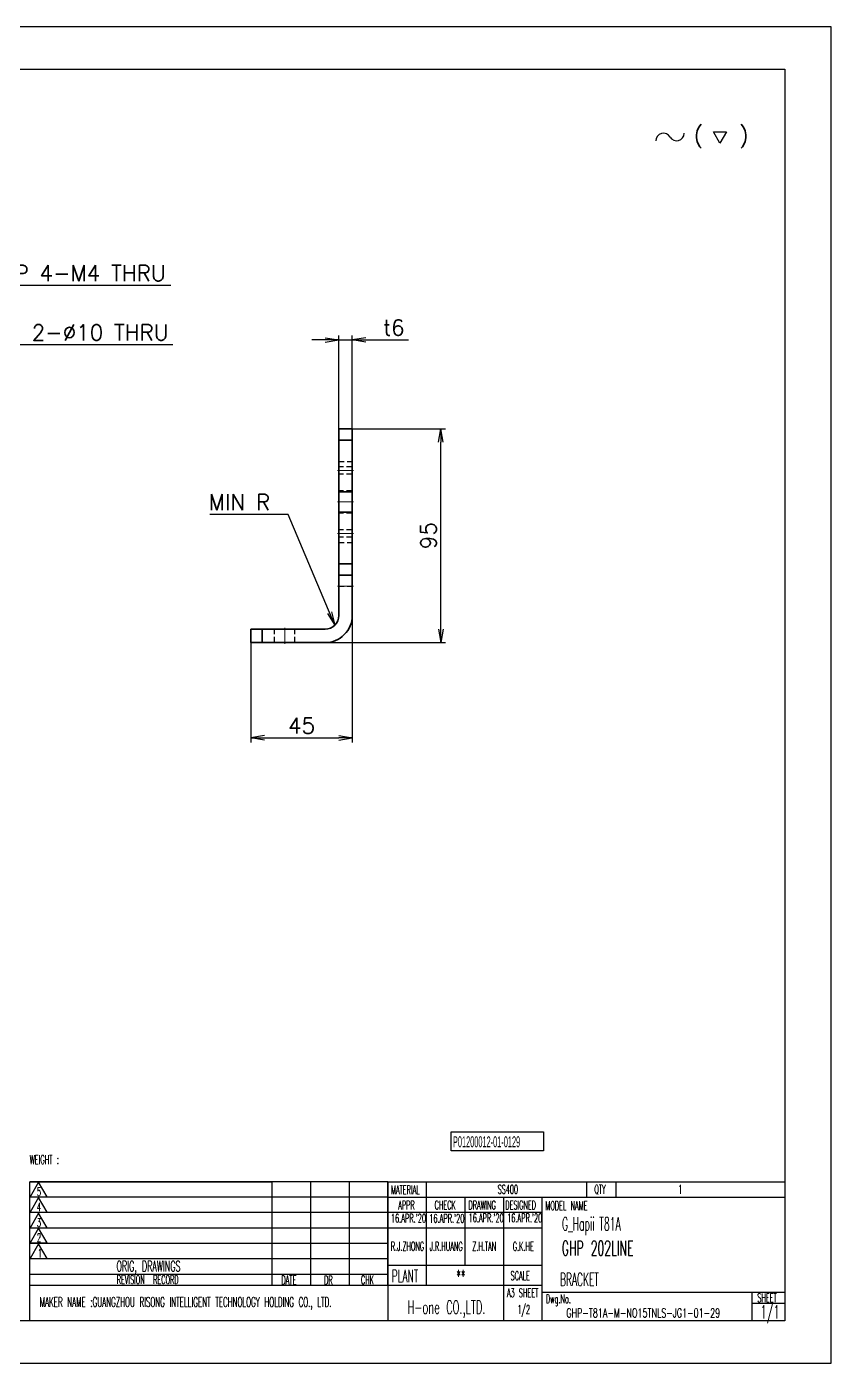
# Model space of a CAD drawing. Header units: millimetres. Extents: x -10155 to 20189, y -25550 to -22580.
# Drawn here: x 18632 to 18989, y -25548 to -24954 of the extents above; entities that cross this region are included whole.
import ezdxf
from ezdxf.enums import TextEntityAlignment as Align

# ---------------------------------------------------------------- set-up
doc = ezdxf.new("R2010")
doc.units = ezdxf.units.MM
doc.linetypes.add('CENTER-HOKUTO', pattern=[23, 20, -1, 1, -1])
doc.linetypes.add('HIDDEN-HOKUTO', pattern=[3.8, 2.5, -1.3])
doc.layers.add('AM_7', color=2, linetype='CENTER-HOKUTO', lineweight=30)
doc.layers.add('AM_HID', color=1, linetype='HIDDEN-HOKUTO', lineweight=25)
doc.layers.add('title_frame', color=7, linetype='Continuous')
doc.layers.add('word_dim', color=253, linetype='Continuous')
doc.styles.add('MX_NOTE_STANDARD', font='txt.shx', dxfattribs={"bigfont": 'bigfont.shx'})
doc.styles.get("Standard").update_dxf_attribs({"font": 'romans.shx', "bigfont": 'bigfont.shx'})
doc.dimstyles.new('RS1-2', dxfattribs={"dimscale": 2, "dimtxt": 3.5, "dimasz": 3, "dimexe": 1, "dimexo": 0, "dimgap": 1, "dimtad": 3, "dimdsep": 46, "dimtxsty": 'Standard', "dimblk1": 'OPEN', "dimblk2": 'OPEN', "dimsah": 1, "dimcen": 0, "dimclrd": 256, "dimclre": 256, "dimclrt": 3, "dimazin": 2, "dimtfac": 1, "dimtmove": 0, "dimatfit": 3, "dimldrblk": 'OPEN', "dimfxl": 0, "dimtolj": 1, "dimtzin": 0, "dimarcsym": 0})

# ---------------------------------------------------------------- blocks, each defined once
blk = doc.blocks.new('shiage0')
at = {"layer": 'word_dim', "color": 3, "linetype": 'Continuous'}
for centre, start, end in [((1.69, 0), 30, 180), ((4.61, 1.69), 210, 0)]:
    blk.add_arc(centre, 1.69, start, end, dxfattribs=at)
blk = doc.blocks.new('12')
at = {"layer": 'title_frame', "color": 3, "linetype": 'Continuous'}
blk.add_lwpolyline([(20.46, 3.03), (19.01, 5.53), (21.9, 5.53)], close=True, dxfattribs=at)
blk.add_blockref('shiage0', (6.23, 3.56), dxfattribs=at)
blk.add_text('(   )', height=3.5, dxfattribs=at).set_placement((14.64, 3.08))
blk = doc.blocks.new('_Open')
at = {"color": 0, "lineweight": -2}
for p, q in [((-1, 0.167), (0, 0)), ((-1, -0.167), (0, 0)), ((0, 0), (-1, 0))]:
    blk.add_line(p, q, dxfattribs=at)
blk = doc.blocks.new('*D367')
at = {"layer": 'DEFPOINTS', "color": 0, "linetype": 'Continuous', "ltscale": 2}
for p in [(18776.42, -25208.73), (18731.42, -25227.23), (18776.42, -25269.61)]:
    blk.add_point(p, dxfattribs=at)
at = {"layer": 'word_dim', "linetype": 'Continuous', "lineweight": -2, "ltscale": 2}
for p, q in [((18776.42, -25208.73), (18776.42, -25271.61)), ((18731.42, -25227.23), (18731.42, -25271.61)), ((18737.42, -25269.61), (18770.42, -25269.61))]:
    blk.add_line(p, q, dxfattribs=at)
at = {"layer": 'word_dim', "linetype": 'Continuous', "lineweight": -2, "ltscale": 2, "xscale": 6, "yscale": 6, "zscale": 6, "rotation": 180}
blk.add_blockref('_Open', (18731.42, -25269.61), dxfattribs=at)
at = {"layer": 'word_dim', "linetype": 'Continuous', "lineweight": -2, "ltscale": 2, "xscale": 6, "yscale": 6, "zscale": 6}
blk.add_blockref('_Open', (18776.42, -25269.61), dxfattribs=at)
at = {"layer": 'word_dim', "color": 3, "linetype": 'Continuous', "ltscale": 2, "insert": (18753.92, -25264.11), "char_height": 7, "attachment_point": 5}
blk.add_mtext('\\A1;45', dxfattribs=at)
blk = doc.blocks.new('*D368')
at = {"layer": 'DEFPOINTS', "color": 0, "linetype": 'Continuous', "ltscale": 2}
for p in [(18773.42, -25132.23), (18815.83, -25132.23), (18764.42, -25227.23)]:
    blk.add_point(p, dxfattribs=at)
at = {"layer": 'word_dim', "linetype": 'Continuous', "lineweight": -2, "ltscale": 2}
for p, q in [((18773.42, -25132.23), (18817.83, -25132.23)), ((18815.83, -25221.23), (18815.83, -25138.23)), ((18764.42, -25227.23), (18817.83, -25227.23))]:
    blk.add_line(p, q, dxfattribs=at)
at = {"layer": 'word_dim', "linetype": 'Continuous', "lineweight": -2, "ltscale": 2, "xscale": 6, "yscale": 6, "zscale": 6}
for p, rotation in [((18815.83, -25132.23), 90), ((18815.83, -25227.23), 270)]:
    blk.add_blockref('_Open', p, dxfattribs=dict(at, rotation=rotation))
at = {"layer": 'word_dim', "color": 3, "linetype": 'Continuous', "ltscale": 2, "insert": (18810.33, -25179.73), "char_height": 7, "attachment_point": 5, "rotation": 90}
blk.add_mtext('\\A1;95', dxfattribs=at)
blk = doc.blocks.new('*D369')
at = {"layer": 'DEFPOINTS', "color": 0, "linetype": 'Continuous', "ltscale": 2}
for p in [(18770.42, -25092.73), (18770.42, -25132.23), (18776.42, -25132.23)]:
    blk.add_point(p, dxfattribs=at)
at = {"layer": 'word_dim', "linetype": 'Continuous', "lineweight": -2, "ltscale": 2}
for p, q in [((18764.42, -25092.73), (18758.42, -25092.73)), ((18770.42, -25132.23), (18770.42, -25090.73)), ((18770.42, -25092.73), (18776.42, -25092.73)), ((18776.42, -25132.23), (18776.42, -25090.73)), ((18782.42, -25092.73), (18801.42, -25092.73))]:
    blk.add_line(p, q, dxfattribs=at)
at = {"layer": 'word_dim', "linetype": 'Continuous', "lineweight": -2, "ltscale": 2, "xscale": 6, "yscale": 6, "zscale": 6}
blk.add_blockref('_Open', (18770.42, -25092.73), dxfattribs=at)
at = {"layer": 'word_dim', "linetype": 'Continuous', "lineweight": -2, "ltscale": 2, "xscale": 6, "yscale": 6, "zscale": 6, "rotation": 180}
blk.add_blockref('_Open', (18776.42, -25092.73), dxfattribs=at)
at = {"layer": 'word_dim', "color": 3, "linetype": 'Continuous', "ltscale": 2, "insert": (18794.92, -25087.23), "char_height": 7, "attachment_point": 5}
blk.add_mtext('\\A1;t6', dxfattribs=at)
blk = doc.blocks.new('*D385')
at = {"layer": 'DEFPOINTS', "color": 0, "linetype": 'Continuous', "ltscale": 2}
for p in [(18544.31, -25161.17), (18537.29, -25168.29)]:
    blk.add_point(p, dxfattribs=at)
at = {"layer": 'word_dim', "linetype": 'Continuous', "lineweight": -2, "ltscale": 2}
for p, q in [((18609.65, -25094.94), (18548.52, -25156.9)), ((18696.71, -25094.94), (18609.65, -25094.94))]:
    blk.add_line(p, q, dxfattribs=at)
at = {"layer": 'word_dim', "linetype": 'Continuous', "lineweight": -2, "ltscale": 2, "xscale": 6, "yscale": 6, "zscale": 6, "rotation": 225.3866211234558}
blk.add_blockref('_Open', (18544.31, -25161.17), dxfattribs=at)
at = {"layer": 'word_dim', "color": 3, "linetype": 'Continuous', "ltscale": 2, "insert": (18654.18, -25089.44), "char_height": 7, "attachment_point": 5}
blk.add_mtext('\\A1;DR. 2-∅10 THRU', dxfattribs=at)
blk = doc.blocks.new('*D386')
at = {"layer": 'DEFPOINTS', "color": 0, "linetype": 'Continuous', "ltscale": 2}
for p in [(18541.8, -25149.45), (18539.79, -25152)]:
    blk.add_point(p, dxfattribs=at)
at = {"layer": 'word_dim', "linetype": 'Continuous', "lineweight": -2, "ltscale": 2}
for p, q in [((18605.63, -25068.56), (18545.52, -25144.74)), ((18695.86, -25068.56), (18605.63, -25068.56))]:
    blk.add_line(p, q, dxfattribs=at)
at = {"layer": 'word_dim', "linetype": 'Continuous', "lineweight": -2, "ltscale": 2, "xscale": 6, "yscale": 6, "zscale": 6, "rotation": 231.7269092680077}
blk.add_blockref('_Open', (18541.8, -25149.45), dxfattribs=at)
at = {"layer": 'word_dim', "color": 3, "linetype": 'Continuous', "ltscale": 2, "insert": (18654.83, -25063.06), "char_height": 7, "attachment_point": 5}
blk.add_mtext('\\A1;TAP 4-M4 THRU', dxfattribs=at)

msp = doc.modelspace()

# ---------------------------------------------------------------- linework, layer by layer
at = {"color": 7, "lineweight": 35, "ltscale": 0.15}
for p, q in [((18776.424, -25132.227), (18770.424, -25132.227)), ((18776.424, -25137.227), (18770.424, -25137.227)), ((18770.424, -25160.227), (18776.424, -25160.227)), ((18770.424, -25169.227), (18776.424, -25169.227)), ((18776.424, -25192.227), (18770.424, -25192.227)), ((18776.424, -25197.227), (18770.424, -25197.227)), ((18731.424, -25221.227), (18731.424, -25227.227)), ((18736.424, -25227.227), (18736.424, -25221.227))]:
    msp.add_line(p, q, dxfattribs=at)
at = {"color": 7, "lineweight": 35, "ltscale": 0.125}
for p, q in [((18770.424, -25137.227), (18770.424, -25132.227)), ((18776.424, -25137.227), (18776.424, -25132.227)), ((18770.424, -25192.227), (18770.424, -25197.227)), ((18770.424, -25202.227), (18770.424, -25197.227)), ((18776.424, -25192.227), (18776.424, -25197.227)), ((18776.424, -25202.227), (18776.424, -25197.227)), ((18731.424, -25221.227), (18736.424, -25221.227)), ((18731.424, -25227.227), (18736.424, -25227.227))]:
    msp.add_line(p, q, dxfattribs=at)
at = {"color": 7, "lineweight": 35}
for p, q in [((18770.424, -25160.227), (18770.424, -25137.227)), ((18776.424, -25160.227), (18776.424, -25137.227)), ((18770.424, -25192.227), (18770.424, -25169.227)), ((18776.424, -25192.227), (18776.424, -25169.227)), ((18736.424, -25221.227), (18764.424, -25221.227)), ((18764.424, -25227.227), (18736.424, -25227.227))]:
    msp.add_line(p, q, dxfattribs=at)
at = {"color": 7, "lineweight": 35, "ltscale": 0.225}
for p, q in [((18770.424, -25160.227), (18770.424, -25169.227)), ((18776.424, -25160.227), (18776.424, -25169.227))]:
    msp.add_line(p, q, dxfattribs=at)
at = {"color": 7, "lineweight": 13, "ltscale": 0.15}
msp.add_line((18770.424, -25202.227), (18776.424, -25202.227), dxfattribs=at)
at = {"color": 7, "lineweight": 35, "ltscale": 0.325}
for p, q in [((18770.424, -25215.227), (18770.424, -25202.227)), ((18776.424, -25215.227), (18776.424, -25202.227))]:
    msp.add_line(p, q, dxfattribs=at)
at = {"color": 7, "lineweight": 35}
for radius in [12, 6]:
    msp.add_arc((18764.424, -25215.227), radius, 269.999997, 0, dxfattribs=at)
at = {"layer": 'AM_7', "lineweight": 13}
for p, q in [((18777.025, -25150.727), (18769.824, -25150.727)), ((18777.025, -25164.727), (18769.824, -25164.727)), ((18777.025, -25178.727), (18769.824, -25178.727)), ((18769.824, -25202.227), (18777.025, -25202.227)), ((18746.424, -25227.827), (18746.424, -25220.627))]:
    msp.add_line(p, q, dxfattribs=at)
at = {"layer": 'AM_HID', "color": 1}
for p, q in [((18770.424, -25137.227), (18776.424, -25137.227)), ((18770.424, -25146.727), (18776.424, -25146.727)), ((18776.424, -25149.106), (18770.424, -25149.106)), ((18776.424, -25149.106), (18770.424, -25149.106)), ((18776.424, -25152.348), (18770.424, -25152.348)), ((18776.424, -25152.348), (18770.424, -25152.348)), ((18776.424, -25159.727), (18770.424, -25159.727)), ((18776.424, -25159.727), (18770.424, -25159.727)), ((18776.424, -25169.727), (18770.424, -25169.727)), ((18776.424, -25169.727), (18770.424, -25169.727)), ((18776.424, -25177.106), (18770.424, -25177.106)), ((18776.424, -25177.106), (18770.424, -25177.106)), ((18776.424, -25180.348), (18770.424, -25180.348)), ((18776.424, -25180.348), (18770.424, -25180.348)), ((18770.424, -25182.727), (18776.424, -25182.727)), ((18770.424, -25192.227), (18776.424, -25192.227)), ((18770.424, -25202.227), (18776.424, -25202.227)), ((18736.424, -25221.227), (18736.424, -25227.227)), ((18741.924, -25227.227), (18741.924, -25221.227)), ((18741.924, -25227.227), (18741.924, -25221.227)), ((18750.924, -25227.227), (18750.924, -25221.227)), ((18750.924, -25227.227), (18750.924, -25221.227))]:
    msp.add_line(p, q, dxfattribs=at)
at = {"layer": 'title_frame'}
for p, q in [((18820.39, -25444.74), (18861.446, -25444.74)), ((18820.39, -25453.141), (18820.39, -25444.74)), ((18861.446, -25444.74), (18861.446, -25453.141)), ((18861.446, -25453.141), (18820.39, -25453.141)), ((18633.084, -25528.61), (18633.084, -25466.87)), ((18633.084, -25466.87), (18740.884, -25466.87)), ((18792.334, -25466.87), (18633.084, -25466.87)), ((18637.044, -25467.112), (18633.285, -25473.623)), ((18640.803, -25473.623), (18637.044, -25467.112)), ((18740.884, -25512.93), (18740.884, -25466.87)), ((18758.034, -25512.93), (18758.034, -25466.87)), ((18758.034, -25512.93), (18758.034, -25466.87)), ((18775.184, -25512.93), (18775.184, -25466.87)), ((18775.184, -25512.93), (18775.184, -25466.87)), ((18792.334, -25466.87), (18792.334, -25473.73)), ((18792.334, -25466.87), (18792.334, -25528.61)), ((18792.334, -25466.87), (18792.334, -25528.61)), ((18792.334, -25512.93), (18792.334, -25466.87)), ((18792.334, -25466.87), (18968.734, -25466.87)), ((18809.484, -25512.93), (18809.484, -25466.87)), ((18880.534, -25466.87), (18880.534, -25473.73)), ((18893.679, -25466.87), (18893.679, -25473.73)), ((18740.884, -25473.73), (18633.084, -25473.73)), ((18792.334, -25473.73), (18633.084, -25473.73)), ((18633.285, -25473.623), (18640.803, -25473.623)), ((18637.044, -25473.928), (18633.285, -25480.439)), ((18640.803, -25480.439), (18637.044, -25473.928)), ((18792.334, -25473.73), (18968.734, -25473.73)), ((18826.634, -25503.921), (18826.634, -25473.73)), ((18843.784, -25528.61), (18843.784, -25473.73)), ((18860.934, -25528.61), (18860.934, -25473.73)), ((18740.884, -25480.59), (18633.084, -25480.59)), ((18792.334, -25480.59), (18633.084, -25480.59)), ((18633.285, -25480.439), (18640.803, -25480.439)), ((18637.044, -25480.845), (18633.285, -25487.357)), ((18640.803, -25487.357), (18637.044, -25480.845)), ((18860.934, -25480.59), (18792.334, -25480.59)), ((18740.884, -25487.45), (18633.084, -25487.45)), ((18792.334, -25487.45), (18633.084, -25487.45)), ((18633.285, -25487.357), (18640.803, -25487.357)), ((18637.044, -25487.535), (18633.285, -25494.046)), ((18640.803, -25494.046), (18637.044, -25487.535)), ((18860.934, -25487.45), (18792.334, -25487.45)), ((18740.884, -25494.31), (18633.084, -25494.31)), ((18792.334, -25494.31), (18633.084, -25494.31)), ((18633.285, -25494.046), (18640.803, -25494.046)), ((18637.044, -25494.453), (18633.285, -25500.964)), ((18640.803, -25500.964), (18637.044, -25494.453)), ((18740.884, -25501.17), (18633.084, -25501.17)), ((18792.334, -25501.17), (18633.084, -25501.17)), ((18633.285, -25500.964), (18640.803, -25500.964)), ((18792.334, -25503.921), (18860.934, -25503.921)), ((18740.884, -25508.03), (18633.084, -25508.03)), ((18792.334, -25508.03), (18633.084, -25508.03)), ((18792.334, -25512.93), (18633.084, -25512.93)), ((18860.934, -25512.93), (18792.334, -25512.93)), ((18860.934, -25515.87), (18968.734, -25515.87)), ((18954.034, -25515.87), (18954.034, -25528.61)), ((18954.034, -25520.77), (18968.734, -25520.77)), ((18968.734, -25528.61), (18860.934, -25528.61))]:
    msp.add_line(p, q, dxfattribs=at)
at = {"layer": 'title_frame', "color": 4}
msp.add_lwpolyline([(18989.384, -24953.535), (18149.384, -24953.535), (18149.384, -25547.535), (18989.384, -25547.535)], close=True, dxfattribs=at)
at = {"layer": 'title_frame'}
msp.add_lwpolyline([(18170.034, -24972.46), (18968.734, -24972.46), (18968.734, -25528.61), (18170.034, -25528.61)], close=True, dxfattribs=at)

# ---------------------------------------------------------------- block references
at = {"layer": 'word_dim', "color": 3, "linetype": 'Continuous', "ltscale": 2, "xscale": 2, "yscale": 2, "zscale": 2}
msp.add_blockref('12', (18898.945, -25011.359), dxfattribs=at)

# ---------------------------------------------------------------- texts
at = {"linetype": 'Continuous', "insert": (18869.688, -25486.57), "char_height": 6, "width": 101.8, "attachment_point": 4}
msp.add_mtext('{\\W0.5;\\C3;G_Hapii T81A}', dxfattribs=at)
at = {"color": 3, "linetype": 'Continuous', "insert": (18871.582, -25523.146), "char_height": 4, "width": 92.82843, "attachment_point": 1}
msp.add_mtext('{\\W0.65;GHP-T81A-M-NO15TNLS-JG1-01-29}', dxfattribs=at)
at = {"layer": 'title_frame', "color": 3, "style": 'MX_NOTE_STANDARD'}
for s, height, width, p in [('WEIGHT :', 3.92, 0.545, (18633.133, -25458.978)), ('5', 3.759, 0.545, (18636.255, -25473.181)), ('MATERIAL', 3.8667, 0.545, (18793.678, -25472.333)), ('SS400', 3.8667, 0.545, (18841.081, -25472.166)), ('QTY', 3.8667, 0.545, (18884.08, -25472.166)), ('1', 3.867, 0.545, (18921.336, -25472.166)), ('4', 3.759, 0.545, (18636.255, -25479.997)), ('APPR', 3.8667, 0.545, (18796.87, -25479.137)), ('CHECK', 3.8667, 0.545, (18813.061, -25479.137)), ('DRAWING', 3.8667, 0.545, (18828.1, -25479.137)), ('DESIGNED', 3.8667, 0.545, (18844.483, -25479.137)), ('MODEL NAME', 3.8667, 0.545, (18862.34, -25479.432)), ("16.APR.'20", 3.8, 0.5341, (18793.628, -25484.963)), ("16.APR.'20", 3.8, 0.5341, (18810.685, -25485.05)), ("16.APR.'20", 3.8, 0.5341, (18828.15, -25484.831)), ("16.APR.'20", 3.8, 0.5341, (18845.3, -25484.831)), ('3', 3.759, 0.545, (18636.255, -25486.915)), ('2', 3.759, 0.545, (18636.255, -25493.604)), ('GHP 202LINE', 6.6, 0.5341, (18869.612, -25499.708)), ('1', 3.759, 0.545, (18636.647, -25500.522)), ('ORIG, DRAWINGS', 4.72595, 0.545, (18671.632, -25506.733)), ('PLANT', 5.3704, 0.545, (18794.006, -25511.422)), ('**', 5.3704, 0.545, (18822.72, -25511.422)), ('REVISION  RECORD', 3.86669, 0.545, (18671.732, -25512.296)), ('DATE', 3.8667, 0.545, (18744.959, -25512.455)), ('DR', 3.8667, 0.545, (18763.947, -25512.476)), ('CHK', 3.8667, 0.545, (18780.3, -25512.41)), ('SCALE', 3.8667, 0.545, (18846.835, -25510.541)), ('BRACKET', 5.88, 0.5, (18868.784, -25513.192)), ('MAKER NAME :GUANGZHOU RISONG INTELLIGENT TECHNOLOGY HOLDING CO., LTD.', 4.32, 0.5341, (18637.532, -25522.478)), ('A3 SHEET', 3.8667, 0.545, (18845.193, -25518.176)), ('Dwg.No.', 3.8667, 0.545, (18862.512, -25520.814)), ('SHEET', 3.8667, 0.545, (18956.514, -25520.355)), ('H-one CO.,LTD.', 5.88, 0.545, (18801.046, -25525.573)), ('1/2', 3.8667, 0.545, (18849.897, -25525.535)), ('1/1', 6, 0.5341, (18957.948, -25527.659))]:
    msp.add_text(s, height=height, dxfattribs=dict(at, width=width)).set_placement(p)
at = {"layer": 'title_frame', "color": 3, "style": 'MX_NOTE_STANDARD', "width": 0.5341}
for s, p in [('R.J.ZHONG', (18800.998, -25498.701)), ('J.R.HUANG', (18818.188, -25498.744)), ('Z.H.TAN', (18835.147, -25498.737)), ('G.K.HE', (18852.488, -25498.744))]:
    msp.add_text(s, height=3.9456, dxfattribs=at).set_placement(p, align=Align.BOTTOM_CENTER)
at = {"layer": 'title_frame', "color": 3, "insert": (18821.217, -25446.652), "char_height": 4.9, "width": 8.2214, "attachment_point": 1, "style": 'MX_NOTE_STANDARD'}
msp.add_mtext('{\\f3 of 9 Barcode|b0|i0|c0|p82;\\W0.5;P01200012-\\f3 of 9 Barcode|b0|i0|c134|p82;01-0129}', dxfattribs=at)
at = {"layer": 'word_dim', "color": 3, "linetype": 'Continuous', "ltscale": 2, "insert": (18739.965, -25168.351), "char_height": 7, "width": 71.36262, "attachment_point": 9}
msp.add_mtext('\\PMIN R', dxfattribs=at)

# ---------------------------------------------------------------- dimensions: what is measured, and where the dimension line sits
at = {"layer": 'word_dim', "linetype": 'Continuous', "ltscale": 2}
for p1, p2, text, picture, middle in [((18539.793, -25151.999), (18541.801, -25149.454), 'TAP 4-M4 THRU', '*D386', (18654.829, -25068.556)), ((18537.285, -25168.286), (18544.309, -25161.167), 'DR. 2-<> THRU', '*D385', (18654.18, -25094.942))]:
    dim = msp.add_diameter_dim_2p(p1=p1, p2=p2, text=text, dimstyle='RS1-2', override={"dimtoh": 1, "dimtofl": 0}, dxfattribs=at)
    dim.commit()
    dim.dimension.update_dxf_attribs({"geometry": picture, "text_midpoint": middle, "dimtype": 163})
dim = msp.add_linear_dim(base=(18770.424, -25092.725), p1=(18776.424, -25132.227), p2=(18770.424, -25132.227), text='t<>', dimstyle='RS1-2', dxfattribs=at)
dim.commit()
dim.dimension.update_dxf_attribs({"geometry": '*D369', "text_midpoint": (18794.924, -25092.725), "dimtype": 160})
dim = msp.add_linear_dim(base=(18815.833, -25132.227), p1=(18764.424, -25227.227), p2=(18773.424, -25132.227), angle=90, dimstyle='RS1-2', dxfattribs=at)
dim.commit()
dim.dimension.update_dxf_attribs({"geometry": '*D368', "text_midpoint": (18815.833, -25179.727), "dimtype": 160})
dim = msp.add_linear_dim(base=(18776.424, -25269.608), p1=(18731.424, -25227.227), p2=(18776.424, -25208.727), dimstyle='RS1-2', dxfattribs=at)
dim.commit()
dim.dimension.update_dxf_attribs({"geometry": '*D367', "text_midpoint": (18753.924, -25264.108)})

# ---------------------------------------------------------------- leaders
at = {"layer": 'word_dim', "linetype": 'Continuous', "ltscale": 2, "annotation_type": 0, "has_hookline": 1, "hookline_direction": 1, "text_width": 26.867}
msp.add_leader([(18768.667, -25219.469), (18747.965, -25170.351), (18741.965, -25170.351)], dimstyle='RS1-2', override={"dimgap": 1, "dimtad": 1}, dxfattribs=at)

doc.saveas('drawing.dxf')
